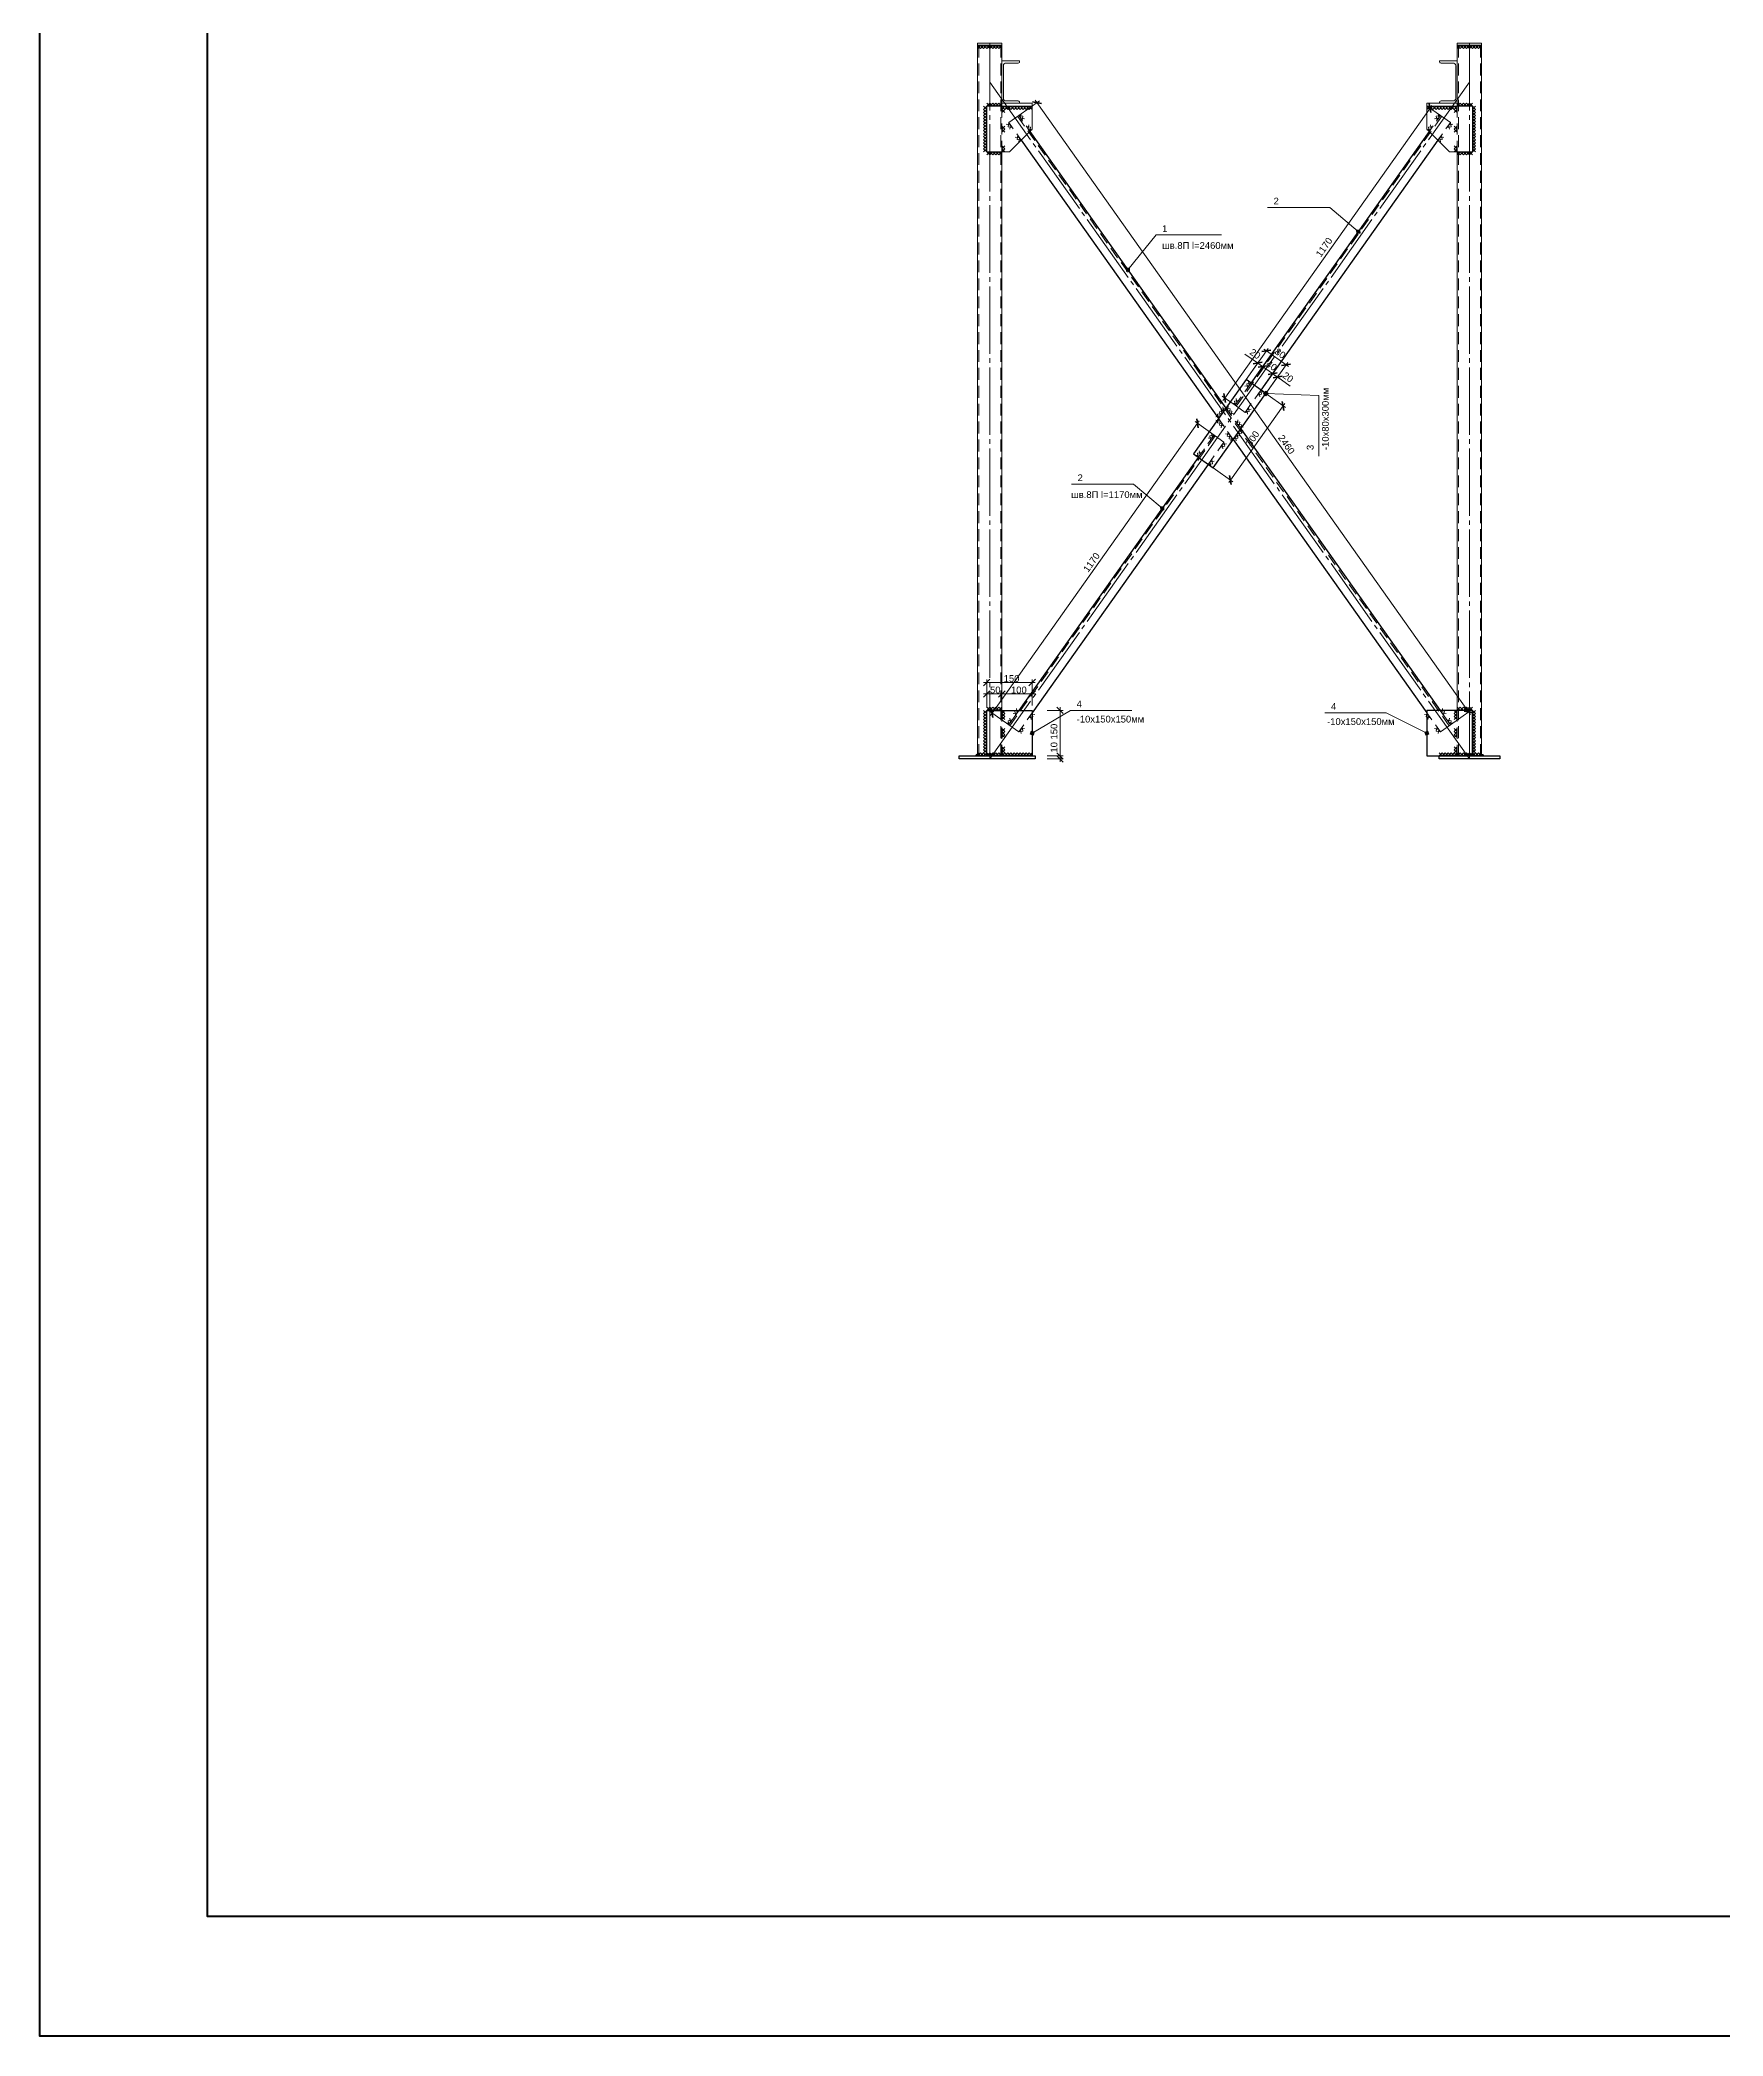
# Model space of a CAD drawing. Header units: millimetres. Extents: x -208979 to 31, y -109229 to 48340.
# Drawn here: x -24180 to -18631, y -18754 to -12172 of the extents above; entities that cross this region are included whole.
import ezdxf

# ---------------------------------------------------------------- set-up
doc = ezdxf.new("R2010")
doc.units = ezdxf.units.MM
doc.layers.add('PDF _Геометрия', color=7, linetype='Continuous')
doc.layers.add('PDF _Текст', color=7, linetype='Continuous')
doc.layers.add('PDF _Сплошная заливка', color=7, linetype='Continuous', true_color=0xffffff)
doc.styles.add('PDF Arial', font='arial.ttf')

msp = doc.modelspace()

# ---------------------------------------------------------------- hatches: boundary and pattern name
at = {"layer": 'PDF _Сплошная заливка', "lineweight": 100, "transparency": 33554559}
for points in [[(-21094.604, -14530.597), (-21095.028, -14531.445), (-21095.028, -14532.716), (-21089.095, -14532.716), (-21089.095, -14526.784), (-21090.367, -14526.784), (-21091.638, -14527.208), (-21092.485, -14528.055), (-21093.333, -14528.479), (-21094.18, -14529.326)], [(-21003.078, -14530.597), (-21003.502, -14530.174), (-21003.926, -14530.174), (-21003.926, -14529.326), (-21005.621, -14527.631), (-21006.892, -14527.208), (-21007.316, -14526.784), (-21009.011, -14526.784), (-21009.011, -14532.716), (-21003.078, -14532.716)], [(-19513.248, -14530.597), (-19513.672, -14531.869), (-19513.672, -14532.716), (-19507.74, -14532.716), (-19507.74, -14526.784), (-19509.011, -14526.784), (-19510.282, -14527.208), (-19512.401, -14529.326), (-19512.824, -14530.174)], [(-19421.299, -14531.869), (-19421.723, -14531.869), (-19421.723, -14530.597), (-19422.146, -14530.597), (-19422.146, -14529.326), (-19423.418, -14528.055), (-19425.96, -14526.784), (-19427.655, -14526.784), (-19427.655, -14532.716), (-19421.299, -14532.716)]]:
    msp.add_hatch(color=1, dxfattribs=at).paths.add_polyline_path(points)

# ---------------------------------------------------------------- linework, layer by layer
at = {"color": 1, "lineweight": 100}
for points in [[(-24180.412, 3111.595), (-13082.097, 3111.595), (-13082.097, -18754.015), (-24180.412, -18754.015)], [(-23627.471, 2795.846), (-13635.038, 2795.846), (-13635.038, -18359.329), (-23627.471, -18359.329)]]:
    msp.add_lwpolyline(points, close=True, dxfattribs=at)
at = {"layer": 'PDF _Геометрия', "lineweight": 13}
for points in [[(-21009.011, -12390.767), (-21009.011, -12190.767), (-21089.095, -12190.767), (-21078.926, -12200.513), (-21069.18, -12190.767), (-21059.011, -12200.513), (-21048.841, -12190.767), (-21039.095, -12200.513), (-21028.926, -12190.767), (-21018.756, -12200.513), (-21009.011, -12190.767), (-21009.011, -12182.716), (-21089.095, -12182.716), (-21089.095, -12190.767), (-21089.095, -14532.716), (-21078.926, -14522.97), (-21069.18, -14532.716), (-21059.011, -14522.97), (-21069.18, -14532.716)], [(-21009.011, -12200.513), (-21018.756, -12190.767), (-21028.926, -12200.513), (-21039.095, -12190.767), (-21048.841, -12200.513), (-21059.011, -12190.767), (-21069.18, -12200.513), (-21078.926, -12190.767), (-21089.095, -12200.513)], [(-21084.858, -12229.75), (-21084.858, -12190.767)], [(-21009.011, -12380.598), (-21009.011, -12240.767), (-20950.96, -12240.767), (-20950.96, -12244.157), (-20950.96, -12245.852), (-20952.655, -12247.97), (-20955.197, -12248.818), (-20995.875, -12248.818), (-20997.57, -12248.818), (-21000.96, -12250.513), (-21003.078, -12253.055), (-21003.926, -12256.869), (-21003.926, -12364.496), (-21003.078, -12368.309), (-21000.96, -12370.852), (-20997.57, -12372.547), (-20995.875, -12372.547), (-20955.197, -12372.547), (-20952.655, -12373.394), (-20950.96, -12375.513), (-20950.96, -12377.208), (-20950.96, -12380.598), (-21009.011, -12380.598), (-21018.756, -12390.767), (-21028.926, -12380.598), (-21039.095, -12390.767), (-21048.841, -12380.598), (-21059.011, -12390.767), (-21069.18, -12400.937), (-21059.011, -12410.682), (-21069.18, -12420.852), (-21059.011, -12431.021), (-21069.18, -12440.767), (-21059.011, -12450.936), (-21069.18, -12460.682), (-21059.011, -12470.852), (-21069.18, -12481.021), (-21059.011, -12490.767), (-21069.18, -12500.936), (-21059.011, -12510.682), (-21069.18, -12520.852), (-21059.011, -12531.021), (-21069.18, -12540.767)], [(-21012.824, -12229.75), (-21012.824, -12190.767)], [(-19567.485, -14532.716), (-19557.74, -14522.97), (-19547.57, -14532.716), (-19537.401, -14522.97), (-19527.655, -14532.716), (-19517.485, -14522.97), (-19507.74, -14532.716), (-19497.57, -14522.97), (-19487.401, -14532.716), (-19477.655, -14522.97), (-19467.485, -14532.716), (-19457.316, -14522.97), (-19447.57, -14532.716), (-19437.401, -14522.97), (-19427.655, -14532.716), (-19427.655, -12190.767), (-19437.401, -12200.513), (-19447.57, -12190.767), (-19457.316, -12200.513), (-19467.485, -12190.767), (-19477.655, -12200.513), (-19487.401, -12190.767), (-19497.57, -12200.513), (-19507.74, -12190.767), (-19507.74, -12390.767)], [(-19447.57, -12540.767), (-19457.316, -12531.021), (-19447.57, -12520.852), (-19457.316, -12510.682), (-19447.57, -12500.936), (-19457.316, -12490.767), (-19447.57, -12481.021), (-19457.316, -12470.852), (-19447.57, -12460.682), (-19457.316, -12450.936), (-19447.57, -12440.767), (-19457.316, -12431.021), (-19447.57, -12420.852), (-19457.316, -12410.682), (-19447.57, -12400.937), (-19457.316, -12390.767), (-19467.485, -12380.598), (-19477.655, -12390.767), (-19487.401, -12380.598), (-19497.57, -12390.767), (-19507.74, -12380.598), (-19565.79, -12380.598), (-19565.79, -12377.208), (-19565.367, -12375.513), (-19563.672, -12373.394), (-19561.129, -12372.547), (-19520.451, -12372.547), (-19519.18, -12372.547), (-19515.79, -12370.852), (-19513.248, -12368.309), (-19512.401, -12364.496), (-19512.401, -12256.869), (-19513.248, -12253.055), (-19515.79, -12250.513), (-19519.18, -12248.818), (-19520.451, -12248.818), (-19561.129, -12248.818), (-19563.672, -12247.97), (-19565.367, -12245.852), (-19565.79, -12244.157), (-19565.79, -12240.767), (-19507.74, -12240.767), (-19507.74, -12380.598)], [(-19427.655, -12200.513), (-19437.401, -12190.767), (-19447.57, -12200.513), (-19457.316, -12190.767), (-19467.485, -12200.513), (-19477.655, -12190.767), (-19487.401, -12200.513), (-19497.57, -12190.767), (-19507.74, -12200.513)], [(-19503.502, -12229.75), (-19503.502, -12190.767)], [(-19431.468, -12229.75), (-19431.468, -12190.767)], [(-21084.858, -12288.648), (-21084.858, -12249.665)], [(-21084.858, -12347.547), (-21084.858, -12308.564)], [(-21012.824, -12288.648), (-21012.824, -12249.665)], [(-21012.824, -12347.547), (-21012.824, -12308.564)], [(-19503.502, -12288.648), (-19503.502, -12249.665)], [(-19503.502, -12347.547), (-19503.502, -12308.564)], [(-19431.468, -12288.648), (-19431.468, -12249.665)], [(-19431.468, -12347.547), (-19431.468, -12308.564)], [(-21084.858, -12406.869), (-21084.858, -12367.886)], [(-21012.824, -12406.869), (-21012.824, -12367.886)], [(-20885.282, -12372.97), (-20953.502, -12421.275), (-20939.519, -12423.818), (-20942.061, -12437.801)], [(-19503.502, -12406.869), (-19503.502, -12367.886)], [(-19431.468, -12406.869), (-19431.468, -12367.886)], [(-21084.858, -12465.767), (-21084.858, -12426.784)], [(-21009.011, -12550.936), (-21018.756, -12540.767), (-21028.926, -12550.936), (-21039.095, -12540.767), (-21048.841, -12550.936), (-21059.011, -12540.767), (-21069.18, -12531.021), (-21059.011, -12520.852), (-21069.18, -12510.682), (-21059.011, -12500.936), (-21069.18, -12490.767), (-21059.011, -12481.021), (-21069.18, -12470.852), (-21059.011, -12460.682), (-21069.18, -12450.936), (-21059.011, -12440.767), (-21069.18, -12431.021), (-21059.011, -12420.852), (-21069.18, -12410.682), (-21059.011, -12400.937), (-21069.18, -12390.767)], [(-21059.011, -12380.598), (-21048.841, -12390.767), (-21039.095, -12380.598), (-21028.926, -12390.767), (-21018.756, -12380.598), (-21009.011, -12390.767), (-21009.011, -12427.631)], [(-21012.824, -12465.767), (-21012.824, -12426.784)], [(-20909.011, -12400.937), (-20918.756, -12390.767), (-20928.926, -12400.937), (-20939.095, -12390.767), (-20948.841, -12400.937), (-20959.011, -12390.767), (-20968.756, -12400.937), (-20978.926, -12390.767), (-20989.095, -12400.937), (-20998.841, -12390.767), (-21009.011, -12400.937), (-20998.841, -12410.682)], [(-20909.011, -12390.767), (-20918.756, -12400.937), (-20928.926, -12390.767), (-20939.095, -12400.937), (-20948.841, -12390.767), (-20959.011, -12400.937), (-20968.756, -12390.767), (-20978.926, -12400.937), (-20989.095, -12390.767), (-20998.841, -12400.937), (-21009.011, -12390.767), (-20998.841, -12400.937), (-21009.011, -12410.682)], [(-20998.841, -12390.767), (-21009.011, -12400.937)], [(-20940.79, -12439.496), (-20953.502, -12421.275), (-20986.129, -12444.581), (-20971.722, -12465.343)], [(-20957.316, -12423.818), (-20934.858, -12456.021)], [(-20945.451, -12415.767), (-20947.994, -12429.326), (-20934.011, -12431.869)], [(-19607.74, -12390.767), (-19597.57, -12400.937), (-19587.824, -12390.767), (-19577.655, -12400.937), (-19567.485, -12390.767), (-19557.74, -12400.937), (-19547.57, -12390.767), (-19537.401, -12400.937), (-19527.655, -12390.767), (-19517.485, -12400.937), (-19507.74, -12390.767), (-19497.57, -12380.598), (-19487.401, -12390.767), (-19477.655, -12380.598), (-19467.485, -12390.767), (-19457.316, -12380.598)], [(-19517.485, -12390.767), (-19527.655, -12400.937), (-19537.401, -12390.767), (-19547.57, -12400.937), (-19557.74, -12390.767), (-19567.485, -12400.937), (-19577.655, -12390.767), (-19587.824, -12400.937), (-19597.57, -12390.767), (-19607.74, -12400.937)], [(-19574.265, -12437.801), (-19576.807, -12423.818), (-19562.824, -12421.275), (-19605.621, -12391.191)], [(-19582.74, -12431.869), (-19568.757, -12429.326), (-19570.875, -12415.767)], [(-19559.011, -12423.818), (-19581.892, -12456.021)], [(-19575.536, -12439.496), (-19562.824, -12421.275), (-19530.197, -12444.581), (-19545.028, -12465.343)], [(-19507.74, -12410.682), (-19517.485, -12400.937), (-19507.74, -12390.767), (-19507.74, -12427.631)], [(-19517.485, -12410.682), (-19507.74, -12400.937), (-19517.485, -12390.767), (-19507.74, -12400.937)], [(-19447.57, -12390.767), (-19457.316, -12400.937), (-19447.57, -12410.682), (-19457.316, -12420.852), (-19447.57, -12431.021), (-19457.316, -12440.767), (-19447.57, -12450.936), (-19457.316, -12460.682), (-19447.57, -12470.852), (-19457.316, -12481.021), (-19447.57, -12490.767), (-19457.316, -12500.936), (-19447.57, -12510.682), (-19457.316, -12520.852), (-19447.57, -12531.021), (-19457.316, -12540.767), (-19467.485, -12550.936), (-19477.655, -12540.767), (-19487.401, -12550.936), (-19497.57, -12540.767), (-19507.74, -12550.936)], [(-19503.502, -12465.767), (-19503.502, -12426.784)], [(-19431.468, -12465.767), (-19431.468, -12426.784)], [(-21084.858, -12525.089), (-21084.858, -12485.682)], [(-21012.824, -12525.089), (-21012.824, -12485.682)], [(-21009.011, -12447.547), (-21009.011, -12483.987)], [(-20998.841, -12456.021), (-21009.011, -12465.767), (-20998.841, -12475.936)], [(-21009.011, -12456.021), (-20998.841, -12465.767), (-21009.011, -12475.936)], [(-21009.011, -12504.326), (-21009.011, -12540.767), (-20998.841, -12531.021), (-21009.011, -12520.852)], [(-20982.739, -12466.614), (-20980.621, -12452.631), (-20994.604, -12450.089)], [(-20974.689, -12460.682), (-20988.672, -12458.564), (-20986.129, -12444.581)], [(-20953.502, -12508.14), (-20950.96, -12494.581), (-20964.943, -12492.038)], [(-20959.858, -12481.869), (-20945.028, -12502.631), (-20959.011, -12500.089), (-20956.892, -12486.106)], [(-20929.35, -12455.598), (-20916.638, -12473.818), (-20914.095, -12459.835), (-20928.078, -12457.292)], [(-20922.994, -12472.123), (-20900.536, -12503.903)], [(-20920.028, -12451.36), (-20922.57, -12465.343), (-20908.587, -12467.886)], [(-19593.757, -12472.547), (-19616.638, -12504.75)], [(-19608.163, -12467.886), (-19594.18, -12465.343), (-19596.299, -12451.36)], [(-19586.977, -12455.598), (-19599.689, -12473.818), (-19602.231, -12459.835), (-19588.248, -12457.292)], [(-19556.468, -12481.869), (-19571.299, -12502.631), (-19557.316, -12500.089), (-19559.858, -12486.106)], [(-19551.384, -12492.038), (-19565.367, -12494.581), (-19563.248, -12508.14)], [(-19530.197, -12444.581), (-19527.655, -12458.564), (-19541.638, -12460.682)], [(-19522.146, -12450.089), (-19536.129, -12452.631), (-19533.587, -12466.614)], [(-19517.485, -12475.936), (-19507.74, -12465.767), (-19517.485, -12456.021)], [(-19507.74, -12475.936), (-19517.485, -12465.767), (-19507.74, -12456.021)], [(-19507.74, -12504.326), (-19507.74, -12540.767), (-19517.485, -12531.021), (-19507.74, -12520.852)], [(-19507.74, -12447.547), (-19507.74, -12483.987)], [(-19503.502, -12525.089), (-19503.502, -12485.682)], [(-19431.468, -12525.089), (-19431.468, -12485.682)], [(-21084.858, -12583.987), (-21084.858, -12545.004)], [(-21059.011, -14372.547), (-21048.841, -14382.716), (-21039.095, -14372.547), (-21028.926, -14382.716), (-21018.756, -14372.547), (-21009.011, -14382.716), (-21009.011, -12540.767), (-21018.756, -12550.936), (-21028.926, -12540.767), (-21039.095, -12550.936), (-21048.841, -12540.767), (-21059.011, -12550.936)], [(-21012.824, -12583.987), (-21012.824, -12545.004)], [(-20998.841, -12520.852), (-21009.011, -12531.021), (-20998.841, -12540.767)], [(-20889.095, -12520.428), (-20866.214, -12552.208)], [(-20854.773, -12568.733), (-20832.316, -12600.513)], [(-19662.401, -12569.581), (-19685.282, -12601.784)], [(-19628.079, -12521.275), (-19650.96, -12553.479)], [(-19517.485, -12540.767), (-19507.74, -12531.021), (-19517.485, -12520.852)], [(-19457.316, -12550.936), (-19467.485, -12540.767), (-19477.655, -12550.936), (-19487.401, -12540.767), (-19497.57, -12550.936), (-19507.74, -12540.767), (-19507.74, -14382.716), (-19507.74, -14419.157)], [(-19503.502, -12583.987), (-19503.502, -12545.004)], [(-19431.468, -12583.987), (-19431.468, -12545.004)], [(-21084.858, -12642.886), (-21084.858, -12603.903)], [(-21012.824, -12642.886), (-21012.824, -12603.903)], [(-20820.875, -12617.038), (-20797.994, -12648.818)], [(-19696.723, -12618.309), (-19719.604, -12650.513)], [(-19503.502, -12642.886), (-19503.502, -12603.903)], [(-19431.468, -12642.886), (-19431.468, -12603.903)], [(-21084.858, -12702.208), (-21084.858, -12663.225)], [(-21012.824, -12702.208), (-21012.824, -12663.225)], [(-20786.553, -12664.92), (-20764.095, -12697.123)], [(-19731.468, -12667.038), (-19754.35, -12699.242)], [(-19503.502, -12702.208), (-19503.502, -12663.225)], [(-19431.468, -12702.208), (-19431.468, -12663.225)], [(-21084.858, -12761.106), (-21084.858, -12722.123)], [(-21012.824, -12761.106), (-21012.824, -12722.123)], [(-20752.231, -12713.225), (-20729.773, -12745.004)], [(-20718.333, -12761.53), (-20695.451, -12793.309)], [(-19800.112, -12764.072), (-19822.994, -12796.275)], [(-19765.79, -12715.343), (-19788.672, -12747.97)], [(-19503.502, -12761.106), (-19503.502, -12722.123)], [(-19431.468, -12761.106), (-19431.468, -12722.123)], [(-21084.858, -12820.004), (-21084.858, -12781.021)], [(-21012.824, -12820.004), (-21012.824, -12781.021)], [(-20684.011, -12809.835), (-20661.553, -12841.614)], [(-19834.434, -12812.801), (-19857.316, -12845.004)], [(-19828.926, -12798.394), (-19839.519, -12799.242)], [(-19839.519, -12799.242), (-19838.672, -12809.835)], [(-19838.672, -12809.835), (-19828.079, -12808.987)], [(-19828.079, -12808.987), (-19828.926, -12798.394)], [(-19503.502, -12820.004), (-19503.502, -12781.021)], [(-19431.468, -12820.004), (-19431.468, -12781.021)], [(-21084.858, -12879.326), (-21084.858, -12840.343)], [(-21084.858, -12938.225), (-21084.858, -12899.242)], [(-21012.824, -12879.326), (-21012.824, -12840.343)], [(-21012.824, -12938.225), (-21012.824, -12899.242)], [(-20649.689, -12858.14), (-20627.231, -12889.92)], [(-19869.18, -12861.106), (-19892.062, -12893.733)], [(-19503.502, -12879.326), (-19503.502, -12840.343)], [(-19503.502, -12938.225), (-19503.502, -12899.242)], [(-19431.468, -12879.326), (-19431.468, -12840.343)], [(-19431.468, -12938.225), (-19431.468, -12899.242)], [(-21084.858, -12997.547), (-21084.858, -12958.14)], [(-21012.824, -12997.547), (-21012.824, -12958.14)], [(-20615.79, -12906.021), (-20592.909, -12938.225)], [(-20588.672, -12923.818), (-20599.265, -12924.665)], [(-20599.265, -12924.665), (-20598.417, -12935.258)], [(-20598.417, -12935.258), (-20587.824, -12934.411)], [(-20587.824, -12934.411), (-20588.672, -12923.818)], [(-20581.468, -12954.326), (-20559.011, -12986.106)], [(-19937.824, -12958.564), (-19960.706, -12990.767)], [(-19903.502, -12909.835), (-19926.384, -12942.038)], [(-19503.502, -12997.547), (-19503.502, -12958.14)], [(-19431.468, -12997.547), (-19431.468, -12958.14)], [(-21084.858, -13056.445), (-21084.858, -13017.462)], [(-21012.824, -13056.445), (-21012.824, -13017.462)], [(-20547.146, -13002.631), (-20524.689, -13034.411)], [(-19972.146, -13007.292), (-19995.028, -13039.496)], [(-19503.502, -13056.445), (-19503.502, -13017.462)], [(-19431.468, -13056.445), (-19431.468, -13017.462)], [(-21084.858, -13115.343), (-21084.858, -13076.36)], [(-21012.824, -13115.343), (-21012.824, -13076.36)], [(-20513.248, -13050.936), (-20490.367, -13082.716)], [(-20006.892, -13055.597), (-20029.773, -13087.801)], [(-19503.502, -13115.343), (-19503.502, -13076.36)], [(-19431.468, -13115.343), (-19431.468, -13076.36)], [(-21084.858, -13174.665), (-21084.858, -13135.682)], [(-21012.824, -13174.665), (-21012.824, -13135.682)], [(-20478.926, -13099.242), (-20456.468, -13131.021)], [(-20445.028, -13147.123), (-20422.146, -13179.326)], [(-20075.536, -13153.055), (-20098.417, -13185.258)], [(-20041.214, -13104.326), (-20064.095, -13136.53)], [(-19503.502, -13174.665), (-19503.502, -13135.682)], [(-19431.468, -13174.665), (-19431.468, -13135.682)], [(-21084.858, -13233.564), (-21084.858, -13194.581)], [(-21012.824, -13233.564), (-21012.824, -13194.581)], [(-20410.706, -13195.428), (-20388.248, -13227.631)], [(-20165.367, -13237.377), (-20166.214, -13236.953), (-20207.74, -13207.716)], [(-20159.858, -13229.326), (-20203.926, -13291.614), (-20131.468, -13189.072)], [(-20109.858, -13201.36), (-20132.74, -13233.564)], [(-19503.502, -13233.564), (-19503.502, -13194.581)], [(-19431.468, -13233.564), (-19431.468, -13194.581)], [(-21084.858, -13292.462), (-21084.858, -13253.479)], [(-21012.824, -13292.462), (-21012.824, -13253.479)], [(-20376.384, -13243.733), (-20353.926, -13275.513)], [(-20342.485, -13292.038), (-20319.604, -13323.818)], [(-20144.604, -13250.089), (-20167.485, -13282.292)], [(-20094.604, -13275.513), (-20138.672, -13338.225), (-20065.79, -13235.258)], [(-20100.112, -13283.564), (-20099.265, -13284.411), (-20058.163, -13313.648)], [(-19503.502, -13292.462), (-19503.502, -13253.479)], [(-19431.468, -13292.462), (-19431.468, -13253.479)], [(-21084.858, -13351.784), (-21084.858, -13312.801)], [(-21012.824, -13351.784), (-21012.824, -13312.801)], [(-20308.163, -13340.343), (-20285.706, -13372.123)], [(-20282.316, -13346.699), (-20239.943, -13376.784), (-20242.062, -13362.801), (-20228.502, -13360.682)], [(-20247.994, -13371.275), (-20234.011, -13368.733), (-20236.553, -13354.75)], [(-20219.604, -13348.394), (-20239.943, -13376.784), (-20207.316, -13400.089), (-20186.977, -13371.275)], [(-20213.248, -13347.123), (-20236.129, -13379.326)], [(-20199.265, -13319.58), (-20201.807, -13305.597), (-20187.824, -13303.479), (-20208.163, -13331.869)], [(-20207.74, -13314.072), (-20193.756, -13311.53), (-20195.875, -13297.547)], [(-20178.926, -13298.818), (-20201.807, -13331.021)], [(-20166.638, -13342.886), (-20152.655, -13340.343), (-20155.197, -13326.36), (-20175.536, -13355.174)], [(-20147.146, -13332.292), (-20160.706, -13334.835), (-20158.587, -13348.818)], [(-20138.672, -13330.597), (-20146.299, -13337.801)], [(-20146.299, -13337.801), (-20139.095, -13345.428)], [(-20139.095, -13345.428), (-20131.468, -13338.225)], [(-20131.468, -13338.225), (-20138.672, -13330.597)], [(-20138.672, -13338.225), (-19964.519, -13344.58), (-19964.519, -13544.157), (-19964.519, -13344.58), (-20138.672, -13338.225), (-20073.841, -13383.987)], [(-19503.502, -13351.784), (-19503.502, -13312.801)], [(-19431.468, -13351.784), (-19431.468, -13312.801)], [(-21084.858, -13410.682), (-21084.858, -13371.699)], [(-21012.824, -13410.682), (-21012.824, -13371.699)], [(-20303.078, -13414.496), (-20289.095, -13411.953), (-20291.638, -13397.97), (-20277.655, -13395.852), (-20280.197, -13381.869)], [(-20277.655, -13444.58), (-20291.638, -13442.462), (-20289.095, -13428.479), (-20303.078, -13425.936)], [(-20271.723, -13387.377), (-20285.706, -13389.919), (-20283.587, -13403.903), (-20297.57, -13406.021), (-20295.028, -13420.004), (-20276.384, -13446.699)], [(-20285.706, -13450.513), (-20283.587, -13436.53), (-20297.57, -13433.987), (-20295.028, -13420.004)], [(-20273.841, -13388.648), (-20251.384, -13420.428)], [(-20245.028, -13404.326), (-20259.011, -13401.784), (-20256.468, -13387.801), (-20270.451, -13385.682), (-20251.807, -13411.953)], [(-20262.401, -13379.75), (-20264.943, -13393.733), (-20250.96, -13396.275), (-20253.078, -13409.835)], [(-20230.621, -13424.665), (-20233.163, -13438.648), (-20219.18, -13440.767), (-20221.299, -13454.75)], [(-20195.451, -13383.564), (-20193.333, -13397.547), (-20207.316, -13400.089)], [(-20187.401, -13389.496), (-20201.384, -13392.038), (-20198.841, -13406.021)], [(-19503.502, -13410.682), (-19503.502, -13371.699)], [(-19431.468, -13410.682), (-19431.468, -13371.699)], [(-21084.858, -13469.58), (-21084.858, -13430.597)], [(-21084.858, -13528.903), (-21084.858, -13489.919)], [(-21012.824, -13469.58), (-21012.824, -13430.597)], [(-21012.824, -13528.903), (-21012.824, -13489.919)], [(-20320.875, -13491.191), (-20323.417, -13477.208), (-20309.434, -13475.089), (-20372.146, -13430.174)], [(-20296.723, -13526.784), (-20276.807, -13497.97), (-20309.434, -13475.089), (-20329.773, -13503.479)], [(-20328.926, -13485.258), (-20314.943, -13483.14), (-20317.485, -13469.157)], [(-20305.621, -13477.631), (-20328.502, -13509.835)], [(-20264.943, -13462.801), (-20245.875, -13489.496), (-20259.858, -13486.953), (-20257.739, -13472.97), (-20271.723, -13470.852)], [(-20254.35, -13495.004), (-20251.807, -13481.445), (-20265.79, -13478.903), (-20263.248, -13464.919)], [(-20240.367, -13428.479), (-20221.299, -13454.75), (-20219.18, -13468.733), (-20233.163, -13471.275), (-20230.621, -13485.258), (-20244.604, -13487.377)], [(-20239.943, -13436.53), (-20217.062, -13468.733)], [(-20238.672, -13430.174), (-20224.689, -13432.716), (-20227.231, -13446.699), (-20213.248, -13448.818)], [(-20213.248, -13460.682), (-20227.231, -13462.801), (-20224.689, -13476.784), (-20238.672, -13479.326), (-20236.553, -13493.309)], [(-20205.621, -13484.835), (-20183.163, -13516.614)], [(-19503.502, -13469.58), (-19503.502, -13430.597)], [(-19503.502, -13528.903), (-19503.502, -13489.919)], [(-19431.468, -13469.58), (-19431.468, -13430.597)], [(-19431.468, -13528.903), (-19431.468, -13489.919)], [(-21084.858, -13587.801), (-21084.858, -13548.818)], [(-21012.824, -13587.801), (-21012.824, -13548.818)], [(-20369.604, -13542.462), (-20355.621, -13540.343), (-20358.163, -13526.36)], [(-20341.214, -13520.004), (-20361.553, -13548.394), (-20363.672, -13534.411), (-20349.689, -13531.869)], [(-20339.943, -13525.936), (-20362.824, -13558.564)], [(-20308.587, -13542.886), (-20328.926, -13571.699), (-20314.943, -13569.157), (-20317.062, -13555.174)], [(-20276.807, -13497.97), (-20274.265, -13511.953), (-20288.248, -13514.496)], [(-20268.333, -13503.903), (-20282.316, -13506.021), (-20280.197, -13520.004)], [(-20171.299, -13533.14), (-20148.841, -13564.919)], [(-19503.502, -13587.801), (-19503.502, -13548.818)], [(-19431.468, -13587.801), (-19431.468, -13548.818)], [(-21084.858, -13647.123), (-21084.858, -13607.716)], [(-21012.824, -13647.123), (-21012.824, -13607.716)], [(-20409.011, -13623.394), (-20431.892, -13655.597)], [(-20374.689, -13574.665), (-20397.146, -13606.869)], [(-20309.011, -13561.106), (-20322.994, -13563.225), (-20320.451, -13577.208)], [(-20312.401, -13583.14), (-20247.146, -13629.326)], [(-20137.401, -13581.445), (-20114.519, -13613.225)], [(-19503.502, -13647.123), (-19503.502, -13607.716)], [(-19431.468, -13647.123), (-19431.468, -13607.716)], [(-21084.858, -13706.021), (-21084.858, -13667.038)], [(-21012.824, -13706.021), (-21012.824, -13667.038)], [(-20443.333, -13671.699), (-20466.214, -13704.326)], [(-20103.078, -13629.75), (-20080.621, -13661.53)], [(-20068.756, -13677.631), (-20046.299, -13709.835)], [(-19503.502, -13706.021), (-19503.502, -13667.038)], [(-19431.468, -13706.021), (-19431.468, -13667.038)], [(-21084.858, -13764.919), (-21084.858, -13725.936)], [(-21012.824, -13764.919), (-21012.824, -13725.936)], [(-20477.655, -13720.428), (-20500.536, -13752.631)], [(-20475.536, -13710.682), (-20486.129, -13711.53)], [(-20486.129, -13711.53), (-20485.282, -13722.123)], [(-20485.282, -13722.123), (-20474.689, -13721.275)], [(-20474.689, -13721.275), (-20475.536, -13710.682)], [(-20034.858, -13725.936), (-20012.401, -13757.716)], [(-19503.502, -13764.919), (-19503.502, -13725.936)], [(-19431.468, -13764.919), (-19431.468, -13725.936)], [(-21084.858, -13824.241), (-21084.858, -13785.258)], [(-21012.824, -13824.241), (-21012.824, -13785.258)], [(-20546.723, -13817.462), (-20569.604, -13850.089)], [(-20512.4, -13769.157), (-20535.282, -13801.36)], [(-20000.536, -13774.241), (-19978.079, -13806.021)], [(-19503.502, -13824.241), (-19503.502, -13785.258)], [(-19431.468, -13824.241), (-19431.468, -13785.258)], [(-21084.858, -13883.14), (-21084.858, -13844.157)], [(-21012.824, -13883.14), (-21012.824, -13844.157)], [(-20581.045, -13866.191), (-20603.926, -13898.394)], [(-19966.638, -13822.547), (-19943.756, -13854.326)], [(-19932.316, -13870.852), (-19909.858, -13902.631)], [(-19503.502, -13883.14), (-19503.502, -13844.157)], [(-19431.468, -13883.14), (-19431.468, -13844.157)], [(-21084.858, -13942.038), (-21084.858, -13903.055)], [(-21012.824, -13942.038), (-21012.824, -13903.055)], [(-20615.367, -13914.919), (-20638.248, -13947.123)], [(-19897.994, -13918.733), (-19875.536, -13950.936)], [(-19503.502, -13942.038), (-19503.502, -13903.055)], [(-19431.468, -13942.038), (-19431.468, -13903.055)], [(-21084.858, -14001.36), (-21084.858, -13962.377)], [(-21012.824, -14001.36), (-21012.824, -13962.377)], [(-20684.434, -14011.953), (-20707.316, -14044.157)], [(-20650.112, -13963.648), (-20672.994, -13995.852)], [(-19864.095, -13967.038), (-19841.214, -13999.241)], [(-19829.773, -14015.343), (-19807.316, -14047.123)], [(-19503.502, -14001.36), (-19503.502, -13962.377)], [(-19431.468, -14001.36), (-19431.468, -13962.377)], [(-21084.858, -14060.258), (-21084.858, -14021.275)], [(-21084.858, -14119.58), (-21084.858, -14080.174)], [(-21012.824, -14060.258), (-21012.824, -14021.275)], [(-21012.824, -14119.58), (-21012.824, -14080.174)], [(-20718.756, -14060.682), (-20741.638, -14092.886)], [(-19795.451, -14063.648), (-19772.994, -14095.428)], [(-19503.502, -14060.258), (-19503.502, -14021.275)], [(-19503.502, -14119.58), (-19503.502, -14080.174)], [(-19431.468, -14060.258), (-19431.468, -14021.275)], [(-19431.468, -14119.58), (-19431.468, -14080.174)], [(-21084.858, -14178.479), (-21084.858, -14139.496)], [(-21012.824, -14178.479), (-21012.824, -14139.496)], [(-20753.078, -14109.411), (-20775.96, -14141.614)], [(-19761.553, -14111.953), (-19738.672, -14143.733)], [(-19503.502, -14178.479), (-19503.502, -14139.496)], [(-19431.468, -14178.479), (-19431.468, -14139.496)], [(-21084.858, -14237.377), (-21084.858, -14198.394)], [(-21012.824, -14237.377), (-21012.824, -14198.394)], [(-20822.146, -14206.445), (-20845.028, -14238.648)], [(-20787.824, -14157.716), (-20810.706, -14189.919)], [(-19727.231, -14160.258), (-19704.773, -14192.038)], [(-19692.909, -14208.14), (-19670.451, -14240.343)], [(-19503.502, -14237.377), (-19503.502, -14198.394)], [(-19431.468, -14237.377), (-19431.468, -14198.394)], [(-21084.858, -14296.699), (-21084.858, -14257.716)], [(-21059.011, -14328.479), (-21069.18, -14328.479), (-21059.011, -14328.479), (-21009.011, -14328.479), (-20998.841, -14328.479), (-21009.011, -14328.479), (-21059.011, -14328.479), (-21059.011, -14280.597)], [(-20909.011, -14280.597), (-20909.011, -14328.479), (-21009.011, -14328.479), (-21018.756, -14328.479), (-21009.011, -14328.479), (-20909.011, -14328.479), (-20898.841, -14328.479), (-20909.011, -14328.479)], [(-21012.824, -14296.699), (-21012.824, -14257.716)], [(-20856.468, -14255.174), (-20879.35, -14287.377)], [(-19659.011, -14256.445), (-19636.553, -14288.224)], [(-19503.502, -14296.699), (-19503.502, -14257.716)], [(-19431.468, -14296.699), (-19431.468, -14257.716)], [(-21084.858, -14355.597), (-21084.858, -14316.614)], [(-21059.011, -14374.241), (-21059.011, -14318.733)], [(-21012.824, -14355.597), (-21012.824, -14316.614)], [(-21009.011, -14374.241), (-21009.011, -14318.733)], [(-20890.79, -14303.479), (-20913.672, -14335.682)], [(-20909.011, -14366.191), (-20909.011, -14318.733)], [(-19624.689, -14304.75), (-19602.231, -14336.53)], [(-19503.502, -14355.597), (-19503.502, -14316.614)], [(-19431.468, -14355.597), (-19431.468, -14316.614)], [(-21089.095, -14522.97), (-21078.926, -14532.716), (-21069.18, -14522.97), (-21059.011, -14532.716), (-21069.18, -14522.97), (-21059.011, -14512.801), (-21069.18, -14502.631), (-21059.011, -14492.885), (-21069.18, -14482.716), (-21059.011, -14472.546), (-21069.18, -14462.801), (-21059.011, -14452.631), (-21069.18, -14442.885), (-21059.011, -14432.716), (-21069.18, -14422.547), (-21059.011, -14412.801), (-21069.18, -14402.631), (-21059.011, -14392.462), (-21069.18, -14382.716)], [(-21084.858, -14414.496), (-21084.858, -14375.513)], [(-20909.011, -14532.716), (-20918.756, -14522.97), (-20928.926, -14532.716), (-20939.095, -14522.97), (-20948.841, -14532.716), (-20959.011, -14522.97), (-20968.756, -14532.716), (-20978.926, -14522.97), (-20989.095, -14532.716), (-20998.841, -14522.97), (-21009.011, -14532.716), (-21018.756, -14522.97), (-21028.926, -14532.716), (-21039.095, -14522.97), (-21048.841, -14532.716), (-21059.011, -14522.97), (-21069.18, -14512.801), (-21059.011, -14502.631), (-21069.18, -14492.885), (-21059.011, -14482.716), (-21069.18, -14472.546), (-21059.011, -14462.801), (-21069.18, -14452.631), (-21059.011, -14442.885), (-21069.18, -14432.716), (-21059.011, -14422.547), (-21069.18, -14412.801), (-21059.011, -14402.631), (-21069.18, -14392.462), (-21059.011, -14382.716), (-21048.841, -14372.547), (-21039.095, -14382.716), (-21028.926, -14372.547), (-21018.756, -14382.716), (-21009.011, -14372.547)], [(-21049.265, -14385.682), (-20986.129, -14430.597), (-20988.672, -14416.614), (-20974.689, -14414.072)], [(-21012.824, -14414.496), (-21012.824, -14375.513)], [(-20998.841, -14412.801), (-21009.011, -14402.631), (-20998.841, -14392.462), (-21009.011, -14382.716), (-21009.011, -14419.157)], [(-20998.841, -14382.716), (-21009.011, -14392.462), (-20998.841, -14402.631), (-21009.011, -14412.801)], [(-20994.604, -14424.665), (-20980.621, -14422.123), (-20982.739, -14408.14)], [(-20936.977, -14430.174), (-20953.502, -14453.479), (-20986.129, -14430.597), (-20952.655, -14382.716), (-20966.214, -14384.835), (-20964.095, -14398.818)], [(-20959.858, -14400.936), (-20982.739, -14433.14)], [(-20972.146, -14393.309), (-20958.163, -14390.767), (-20960.706, -14376.784)], [(-20925.536, -14352.208), (-20948.417, -14384.411)], [(-20920.451, -14406.869), (-20906.468, -14404.326), (-20909.011, -14390.343), (-20925.536, -14413.648)], [(-20900.536, -14396.275), (-20914.519, -14398.394), (-20912.4, -14412.377)], [(-20859.434, -14382.716), (-20806.892, -14382.716)], [(-20817.061, -14532.716), (-20817.061, -14542.885), (-20817.061, -14552.631), (-20817.061, -14542.885), (-20817.061, -14532.716), (-20817.061, -14542.885), (-20817.061, -14532.716), (-20817.061, -14522.97), (-20817.061, -14532.716), (-20817.061, -14382.716), (-20817.061, -14372.547), (-20817.061, -14382.716), (-20817.061, -14532.716), (-20817.061, -14531.869), (-20817.061, -14486.53)], [(-19604.35, -14412.377), (-19601.807, -14398.394), (-19615.79, -14396.275)], [(-19595.875, -14406.869), (-19609.858, -14404.326), (-19607.74, -14390.343), (-19591.214, -14413.648)], [(-19590.79, -14353.055), (-19567.909, -14384.835)], [(-19579.35, -14430.174), (-19562.824, -14453.479), (-19530.197, -14430.597), (-19564.095, -14382.716), (-19550.112, -14384.835), (-19552.655, -14398.818)], [(-19556.045, -14376.784), (-19558.163, -14390.767), (-19544.18, -14393.309)], [(-19556.468, -14401.36), (-19534.011, -14433.14)], [(-19541.638, -14414.072), (-19527.655, -14416.614), (-19530.197, -14430.597), (-19461.553, -14381.869)], [(-19533.587, -14408.14), (-19536.129, -14422.123), (-19522.146, -14424.665)], [(-19517.485, -14412.801), (-19507.74, -14402.631), (-19517.485, -14392.462), (-19507.74, -14382.716), (-19497.57, -14372.547), (-19487.401, -14382.716), (-19477.655, -14372.547), (-19467.485, -14382.716), (-19457.316, -14372.547)], [(-19507.74, -14412.801), (-19517.485, -14402.631), (-19507.74, -14392.462), (-19517.485, -14382.716)], [(-19507.74, -14372.547), (-19497.57, -14382.716), (-19487.401, -14372.547), (-19477.655, -14382.716), (-19467.485, -14372.547), (-19457.316, -14382.716), (-19447.57, -14392.462), (-19457.316, -14402.631), (-19447.57, -14412.801), (-19457.316, -14422.547), (-19447.57, -14432.716), (-19457.316, -14442.885), (-19447.57, -14452.631), (-19457.316, -14462.801), (-19447.57, -14472.546), (-19457.316, -14482.716), (-19447.57, -14492.885), (-19457.316, -14502.631), (-19447.57, -14512.801), (-19457.316, -14522.97), (-19447.57, -14532.716)], [(-19503.502, -14414.496), (-19503.502, -14375.513)], [(-19447.57, -14382.716), (-19457.316, -14392.462), (-19447.57, -14402.631), (-19457.316, -14412.801), (-19447.57, -14422.547), (-19457.316, -14432.716), (-19447.57, -14442.885), (-19457.316, -14452.631), (-19447.57, -14462.801), (-19457.316, -14472.546), (-19447.57, -14482.716), (-19457.316, -14492.885), (-19447.57, -14502.631), (-19457.316, -14512.801), (-19447.57, -14522.97), (-19457.316, -14532.716)], [(-19431.468, -14414.496), (-19431.468, -14375.513)], [(-21084.858, -14473.818), (-21084.858, -14434.835)], [(-21012.824, -14473.818), (-21012.824, -14434.835)], [(-21009.011, -14439.496), (-21009.011, -14475.936)], [(-20998.841, -14442.885), (-21009.011, -14452.631), (-20998.841, -14462.801), (-21009.011, -14472.546)], [(-21009.011, -14442.885), (-20998.841, -14452.631), (-21009.011, -14462.801), (-20998.841, -14472.546)], [(-20942.061, -14437.377), (-20939.519, -14451.36), (-20953.502, -14453.479)], [(-20934.011, -14442.885), (-20947.994, -14445.428), (-20945.451, -14459.411)], [(-20912.824, -14451.36), (-20915.367, -14461.53)], [(-20915.367, -14461.53), (-20905.197, -14464.072)], [(-20902.231, -14453.902), (-20912.824, -14451.36)], [(-20905.197, -14464.072), (-20902.231, -14453.902)], [(-19604.35, -14450.936), (-19614.519, -14454.326)], [(-19614.519, -14454.326), (-19611.129, -14464.496)], [(-19611.129, -14464.496), (-19600.96, -14461.106)], [(-19600.96, -14461.106), (-19604.35, -14450.936)], [(-19570.875, -14459.411), (-19568.757, -14445.428), (-19582.74, -14442.885)], [(-19562.824, -14453.479), (-19576.807, -14451.36), (-19574.265, -14437.377)], [(-19517.485, -14472.546), (-19507.74, -14462.801), (-19517.485, -14452.631), (-19507.74, -14442.885)], [(-19507.74, -14472.546), (-19517.485, -14462.801), (-19507.74, -14452.631), (-19517.485, -14442.885)], [(-19507.74, -14475.936), (-19507.74, -14439.496)], [(-19503.502, -14473.818), (-19503.502, -14434.835)], [(-19431.468, -14473.818), (-19431.468, -14434.835)], [(-21084.858, -14532.716), (-21084.858, -14493.733)], [(-21059.011, -14532.716), (-21048.841, -14522.97), (-21039.095, -14532.716), (-21028.926, -14522.97), (-21018.756, -14532.716), (-21009.011, -14522.97), (-20998.841, -14532.716), (-20989.095, -14522.97), (-20978.926, -14532.716), (-20968.756, -14522.97), (-20959.011, -14532.716), (-20948.841, -14522.97), (-20939.095, -14532.716), (-20928.926, -14522.97), (-20918.756, -14532.716), (-20909.011, -14522.97)], [(-21012.824, -14532.716), (-21012.824, -14493.733)], [(-21009.011, -14496.275), (-21009.011, -14532.716), (-20998.841, -14522.97), (-21009.011, -14512.801), (-20998.841, -14502.631)], [(-21009.011, -14502.631), (-20998.841, -14512.801), (-21009.011, -14522.97), (-20998.841, -14532.716)], [(-20859.434, -14532.716), (-20806.892, -14532.716)], [(-20859.434, -14542.885), (-20806.892, -14542.885)], [(-19567.485, -14522.97), (-19557.74, -14532.716), (-19547.57, -14522.97), (-19537.401, -14532.716), (-19527.655, -14522.97), (-19517.485, -14532.716), (-19507.74, -14522.97), (-19497.57, -14532.716), (-19487.401, -14522.97), (-19477.655, -14532.716), (-19467.485, -14522.97), (-19457.316, -14532.716), (-19447.57, -14522.97), (-19437.401, -14532.716), (-19427.655, -14522.97)], [(-19517.485, -14502.631), (-19507.74, -14512.801), (-19517.485, -14522.97), (-19507.74, -14532.716), (-19507.74, -14496.275)], [(-19517.485, -14532.716), (-19507.74, -14522.97), (-19517.485, -14512.801), (-19507.74, -14502.631)], [(-19503.502, -14532.716), (-19503.502, -14493.733)], [(-19431.468, -14532.716), (-19431.468, -14493.733)]]:
    msp.add_lwpolyline(points, dxfattribs=at)
at = {"layer": 'PDF _Геометрия', "color": 5, "lineweight": 30}
for points in [[(-21009.011, -12190.767), (-21089.095, -12190.767)], [(-20945.028, -12502.631), (-20295.028, -13420.004)], [(-20916.638, -12473.818), (-20270.451, -13385.682)], [(-19599.689, -12473.818), (-20187.824, -13303.479)], [(-19571.299, -12502.631), (-20155.197, -13326.36)], [(-20245.875, -13489.496), (-19607.74, -14390.343)], [(-20221.299, -13454.75), (-19564.095, -14382.716)], [(-20361.553, -13548.394), (-20952.655, -14382.716)], [(-20328.926, -13571.699), (-20909.011, -14390.343)], [(-21089.095, -14526.784), (-21092.061, -14527.631), (-21094.18, -14529.75), (-21095.028, -14532.716)], [(-21009.011, -14526.784), (-21006.045, -14527.631), (-21003.502, -14529.75), (-21003.078, -14532.716)], [(-19507.74, -14526.784), (-19510.706, -14527.631), (-19512.824, -14529.75), (-19513.672, -14532.716)], [(-19507.74, -14532.716), (-19427.655, -14532.716)], [(-19427.655, -14526.784), (-19424.265, -14527.631), (-19422.146, -14529.75), (-19421.299, -14532.716)]]:
    msp.add_lwpolyline(points, dxfattribs=at)
at = {"layer": 'PDF _Геометрия', "color": 30, "lineweight": 13, "true_color": 0xff8000}
for points in [[(-21048.841, -12182.716), (-21048.841, -12404.75)], [(-19467.485, -12182.716), (-19467.485, -12404.75)], [(-21048.841, -12310.682), (-20914.095, -12500.936)], [(-19467.485, -12310.682), (-19602.231, -12500.936)], [(-21048.841, -12420.004), (-21048.841, -12434.835)], [(-19467.485, -12420.004), (-19467.485, -12434.835)], [(-21048.841, -12449.665), (-21048.841, -12672.123)], [(-19467.485, -12449.665), (-19467.485, -12672.123)], [(-20905.621, -12513.225), (-20896.722, -12525.513)], [(-20888.248, -12537.377), (-20753.502, -12727.631)], [(-19628.079, -12537.377), (-19762.824, -12727.631)], [(-19610.706, -12513.225), (-19619.604, -12525.513)], [(-21048.841, -12686.953), (-21048.841, -12702.208)], [(-19467.485, -12686.953), (-19467.485, -12702.208)], [(-21048.841, -12717.038), (-21048.841, -12939.496)], [(-20745.028, -12739.92), (-20736.129, -12752.208)], [(-20727.655, -12764.496), (-20592.909, -12954.75)], [(-19789.095, -12764.496), (-19923.841, -12954.75)], [(-19771.723, -12739.92), (-19780.197, -12752.208)], [(-19467.485, -12717.038), (-19467.485, -12939.496)], [(-21048.841, -12954.326), (-21048.841, -12969.157)], [(-19467.485, -12954.326), (-19467.485, -12969.157)], [(-21048.841, -12984.411), (-21048.841, -13206.445)], [(-20584.011, -12967.038), (-20575.536, -12978.903)], [(-20566.638, -12991.191), (-20431.892, -13181.445)], [(-19949.689, -12991.191), (-20084.434, -13181.445)], [(-19932.316, -12967.038), (-19941.214, -12978.903)], [(-19467.485, -12984.411), (-19467.485, -13206.445)], [(-21048.841, -13221.699), (-21048.841, -13236.53)], [(-20423.417, -13193.733), (-20414.519, -13206.021)], [(-20406.045, -13218.309), (-20271.299, -13408.564)], [(-20110.706, -13218.309), (-20245.028, -13408.564)], [(-20093.333, -13193.733), (-20101.807, -13206.021)], [(-19467.485, -13221.699), (-19467.485, -13236.53)], [(-21048.841, -13251.784), (-21048.841, -13473.818)], [(-19467.485, -13251.784), (-19467.485, -13473.818)], [(-20253.926, -13420.428), (-20262.401, -13432.716)], [(-20262.401, -13420.428), (-20253.926, -13432.716)], [(-21048.841, -13488.648), (-21048.841, -13503.903)], [(-20271.299, -13445.004), (-20406.045, -13635.258)], [(-20245.028, -13445.004), (-20110.706, -13635.258)], [(-19467.485, -13488.648), (-19467.485, -13503.903)], [(-21048.841, -13518.733), (-21048.841, -13741.191)], [(-19467.485, -13518.733), (-19467.485, -13741.191)], [(-20431.892, -13672.123), (-20566.638, -13861.953)], [(-20414.519, -13647.547), (-20423.417, -13659.835)], [(-20101.807, -13647.547), (-20093.333, -13659.835)], [(-20084.434, -13672.123), (-19949.689, -13861.953)], [(-21048.841, -13756.021), (-21048.841, -13771.275)], [(-19467.485, -13756.021), (-19467.485, -13771.275)], [(-21048.841, -13786.106), (-21048.841, -14008.14)], [(-19467.485, -13786.106), (-19467.485, -14008.14)], [(-20575.536, -13874.241), (-20584.011, -13886.53)], [(-19941.214, -13874.241), (-19932.316, -13886.53)], [(-20592.909, -13898.818), (-20727.655, -14089.072)], [(-19923.841, -13898.818), (-19789.095, -14089.072)], [(-21048.841, -14023.394), (-21048.841, -14038.225)], [(-21048.841, -14053.479), (-21048.841, -14275.513)], [(-19467.485, -14023.394), (-19467.485, -14038.225)], [(-19467.485, -14053.479), (-19467.485, -14275.513)], [(-20753.502, -14125.936), (-20888.248, -14315.767)], [(-20736.129, -14101.36), (-20745.028, -14113.648)], [(-19780.197, -14101.36), (-19771.723, -14113.648)], [(-19762.824, -14125.936), (-19628.079, -14315.767)], [(-21048.841, -14290.343), (-21048.841, -14305.597)], [(-21048.841, -14320.428), (-21048.841, -14542.885), (-20914.095, -14352.631)], [(-20896.722, -14328.055), (-20905.621, -14340.343)], [(-19619.604, -14328.055), (-19610.706, -14340.343)], [(-19467.485, -14320.428), (-19467.485, -14542.885), (-19602.231, -14352.631)], [(-19467.485, -14290.343), (-19467.485, -14305.597)]]:
    msp.add_lwpolyline(points, dxfattribs=at)
at = {"layer": 'PDF _Геометрия', "lineweight": 13}
for points in [[(-19507.74, -12190.767), (-19427.655, -12190.767), (-19427.655, -12182.716), (-19507.74, -12182.716)], [(-19470.028, -14387.801), (-19464.095, -14395.852), (-19470.028, -14387.801), (-20893.333, -12378.479), (-20899.265, -12370.428), (-20893.333, -12378.479)], [(-20984.011, -12540.767), (-20909.011, -12465.767), (-20909.011, -12390.767), (-21059.011, -12390.767), (-21059.011, -12540.767)], [(-20909.011, -12390.767), (-21009.011, -12390.767), (-21009.011, -12380.598), (-20909.011, -12380.598)], [(-20274.265, -13352.631), (-20280.197, -13360.682), (-20274.265, -13352.631), (-19597.146, -12397.123), (-19591.638, -12388.648), (-19597.146, -12397.123)], [(-19607.74, -12390.767), (-19507.74, -12390.767), (-19507.74, -12380.598), (-19607.74, -12380.598)], [(-19532.74, -12540.767), (-19607.74, -12465.767), (-19607.74, -12390.767), (-19457.316, -12390.767), (-19457.316, -12540.767)], [(-20133.163, -12724.242), (-19928.079, -12724.242), (-19834.011, -12803.903), (-19928.079, -12724.242)], [(-20285.282, -12814.92), (-20500.536, -12814.92), (-20593.756, -12929.75), (-20500.536, -12814.92)], [(-19839.519, -12799.242), (-19837.824, -12800.513), (-19830.621, -12800.089), (-19830.197, -12807.292), (-19836.977, -12807.716), (-19837.824, -12800.513), (-19835.706, -12802.208), (-19832.316, -12802.208), (-19831.892, -12805.597), (-19835.706, -12806.021), (-19835.706, -12802.208), (-19837.824, -12800.513), (-19836.977, -12807.716), (-19830.197, -12807.292), (-19830.621, -12800.089), (-19837.824, -12800.513), (-19839.519, -12799.242), (-19838.672, -12809.835), (-19828.079, -12808.987), (-19828.926, -12798.394)], [(-19835.706, -12802.208), (-19835.706, -12806.021), (-19831.892, -12805.597), (-19832.316, -12802.208)], [(-20588.672, -12923.818), (-20590.367, -12925.513), (-20589.519, -12932.716), (-20596.723, -12933.564), (-20597.57, -12926.36), (-20590.367, -12925.513), (-20592.062, -12927.631), (-20591.638, -12931.021), (-20595.028, -12931.445), (-20595.451, -12928.055), (-20592.062, -12927.631), (-20590.367, -12925.513), (-20597.57, -12926.36), (-20596.723, -12933.564), (-20589.519, -12932.716), (-20590.367, -12925.513), (-20588.672, -12923.818), (-20599.265, -12924.665), (-20598.417, -12935.258), (-20587.824, -12934.411)], [(-20592.062, -12927.631), (-20595.451, -12928.055), (-20595.028, -12931.445), (-20591.638, -12931.021)], [(-20136.977, -13197.123), (-20145.451, -13191.614), (-20136.977, -13197.123), (-20071.723, -13243.309), (-20063.672, -13249.242), (-20071.723, -13243.309)], [(-20143.333, -13240.767), (-20187.824, -13303.479)], [(-20157.316, -13243.309), (-20149.265, -13248.818), (-20116.638, -13272.123), (-20100.112, -13283.564), (-20092.062, -13289.496), (-20100.112, -13283.564), (-20116.638, -13272.123), (-20124.689, -13266.191), (-20116.638, -13272.123), (-20149.265, -13248.818), (-20165.367, -13237.377), (-20173.841, -13231.445), (-20165.367, -13237.377), (-20149.265, -13248.818)], [(-20110.706, -13264.072), (-20155.197, -13326.36)], [(-20141.214, -13254.75), (-20149.265, -13248.818)], [(-20108.587, -13278.055), (-20116.638, -13272.123)], [(-20131.468, -13338.225), (-20133.587, -13338.225), (-20139.095, -13343.309), (-20143.756, -13337.801), (-20138.672, -13333.14), (-20133.587, -13338.225), (-20136.129, -13338.225), (-20138.672, -13340.767), (-20141.214, -13338.225), (-20138.672, -13335.682), (-20136.129, -13338.225), (-20133.587, -13338.225), (-20138.672, -13333.14), (-20143.756, -13337.801), (-20139.095, -13343.309), (-20133.587, -13338.225), (-20131.468, -13338.225), (-20138.672, -13330.597), (-20146.299, -13337.801), (-20139.095, -13345.428)], [(-20136.129, -13338.225), (-20138.672, -13335.682), (-20141.214, -13338.225), (-20138.672, -13340.767)], [(-20081.892, -13378.479), (-20075.96, -13370.428), (-20081.892, -13378.479), (-20255.621, -13623.394), (-20261.129, -13631.445), (-20255.621, -13623.394)], [(-21041.214, -14391.614), (-21047.146, -14399.665), (-21041.214, -14391.614), (-20364.095, -13436.106), (-20358.163, -13428.055), (-20364.095, -13436.106)], [(-20779.773, -13636.53), (-20574.689, -13636.53), (-20480.197, -13716.191), (-20574.689, -13636.53)], [(-20486.129, -13711.53), (-20484.011, -13713.225), (-20477.231, -13712.377), (-20476.384, -13719.58), (-20483.587, -13720.004), (-20484.011, -13713.225), (-20482.316, -13714.496), (-20478.926, -13714.496), (-20478.502, -13717.886), (-20481.892, -13718.309), (-20482.316, -13714.496), (-20484.011, -13713.225), (-20483.587, -13720.004), (-20476.384, -13719.58), (-20477.231, -13712.377), (-20484.011, -13713.225), (-20486.129, -13711.53), (-20485.282, -13722.123), (-20474.689, -13721.275), (-20475.536, -13710.682)], [(-20482.316, -13714.496), (-20481.892, -13718.309), (-20478.502, -13717.886), (-20478.926, -13714.496)], [(-21059.011, -14290.767), (-21069.18, -14290.767), (-21059.011, -14290.767), (-20909.011, -14290.767), (-20898.841, -14290.767), (-20909.011, -14290.767)], [(-20580.197, -14382.716), (-20782.739, -14382.716), (-20909.011, -14457.716), (-20782.739, -14382.716)], [(-19943.756, -14390.343), (-19741.638, -14390.343), (-19607.74, -14457.716), (-19741.638, -14390.343)], [(-20902.231, -14453.902), (-20904.35, -14455.174), (-20906.468, -14461.953), (-20913.248, -14460.258), (-20911.553, -14453.479), (-20904.35, -14455.174), (-20906.892, -14456.445), (-20907.739, -14459.835), (-20911.129, -14458.987), (-20910.282, -14455.597), (-20906.892, -14456.445), (-20904.35, -14455.174), (-20911.553, -14453.479), (-20913.248, -14460.258), (-20906.468, -14461.953), (-20904.35, -14455.174), (-20902.231, -14453.902), (-20912.824, -14451.36), (-20915.367, -14461.53), (-20905.197, -14464.072)], [(-20906.892, -14456.445), (-20910.282, -14455.597), (-20911.129, -14458.987), (-20907.739, -14459.835)], [(-19614.519, -14454.326), (-19611.977, -14455.597), (-19605.197, -14453.055), (-19603.079, -14459.835), (-19609.858, -14462.377), (-19611.977, -14455.597), (-19609.858, -14456.445), (-19606.468, -14455.597), (-19605.621, -14458.987), (-19608.587, -14459.835), (-19609.858, -14456.445), (-19611.977, -14455.597), (-19609.858, -14462.377), (-19603.079, -14459.835), (-19605.197, -14453.055), (-19611.977, -14455.597), (-19614.519, -14454.326), (-19611.129, -14464.496), (-19600.96, -14461.106), (-19604.35, -14450.936)], [(-19609.858, -14456.445), (-19608.587, -14459.835), (-19605.621, -14458.987), (-19606.468, -14455.597)]]:
    msp.add_lwpolyline(points, close=True, dxfattribs=at)
at = {"layer": 'PDF _Геометрия', "color": 5, "lineweight": 30}
for points in [[(-19507.74, -12190.767), (-19427.655, -12190.767)], [(-20908.163, -12375.937), (-20878.502, -12381.021)], [(-19599.689, -12382.292), (-19594.604, -12411.53)], [(-20151.807, -13199.665), (-20122.146, -13194.581)], [(-20312.401, -13583.14), (-20138.672, -13338.225), (-20203.926, -13291.614), (-20377.655, -13536.953)], [(-20180.197, -13239.919), (-20150.96, -13234.835)], [(-20164.095, -13251.36), (-20134.434, -13246.275)], [(-20164.095, -13251.36), (-20134.434, -13246.275)], [(-20131.468, -13274.665), (-20101.807, -13269.58)], [(-20131.468, -13274.665), (-20101.807, -13269.58)], [(-20085.282, -13281.021), (-20114.943, -13286.106)], [(-20056.892, -13240.767), (-20086.553, -13245.852)], [(-20271.723, -13367.462), (-20276.807, -13337.801)], [(-20366.638, -13421.275), (-20361.553, -13450.936)], [(-20084.434, -13363.648), (-20079.35, -13393.309)], [(-20253.078, -13638.225), (-20258.163, -13608.564)], [(-21069.604, -14301.36), (-21048.417, -14280.174)], [(-20898.417, -14280.174), (-20919.604, -14301.36)], [(-21069.604, -14339.072), (-21048.417, -14317.885)], [(-20998.417, -14317.885), (-21019.604, -14339.072)], [(-20998.417, -14317.885), (-21019.604, -14339.072)], [(-20898.417, -14317.885), (-20919.604, -14339.072)], [(-20909.011, -14382.716), (-20909.011, -14532.716), (-21059.011, -14532.716), (-21059.011, -14382.716)], [(-21038.672, -14406.445), (-21043.756, -14376.784)], [(-20827.655, -14372.123), (-20806.468, -14393.309)], [(-19607.74, -14532.716), (-19457.316, -14532.716), (-19457.316, -14382.716), (-19607.74, -14382.716)], [(-19455.197, -14390.343), (-19484.858, -14385.258)], [(-20898.841, -14542.885), (-21149.265, -14542.885), (-21149.265, -14532.716), (-20898.841, -14532.716)], [(-20827.655, -14522.123), (-20806.468, -14543.309)], [(-20827.655, -14522.123), (-20806.468, -14543.309)], [(-20806.468, -14553.479), (-20827.655, -14532.292)], [(-19367.485, -14542.885), (-19567.485, -14542.885), (-19567.485, -14532.716), (-19367.485, -14532.716)]]:
    msp.add_lwpolyline(points, close=True, dxfattribs=at)

# ---------------------------------------------------------------- texts
at = {"layer": 'PDF _Текст', "lineweight": 100, "attachment_point": 7, "style": 'PDF Arial'}
for s, insert, char_height in [('2', (-20113.271, -12714.469), 22.268), ('1', (-20480.643, -12805.151), 22.268), ('шв.8П l=2460мм', (-20480.601, -12861.218), 22.26828), ('2', (-20759.465, -13626.765), 22.268), ('шв.8П l=1170мм', (-20780.596, -13682.842), 22.26828), ('150', (-21003.084, -14289.07), 22.2683), ('50', (-21048.02, -14326.774), 22.2683), ('100', (-20978.937, -14326.774), 22.2683), ('4', (-20762.407, -14372.97), 22.268), ('-10х150х150мм', (-20762.407, -14422.962), 22.26828), ('-10х150х150мм', (-19936.776, -14431.019), 22.26828), ('4', (-19923.869, -14380.592), 22.268)]:
    msp.add_mtext(s, dxfattribs=dict(at, insert=insert, char_height=char_height))
for s, insert, char_height, rotation in [('1170', (-19957.244, -12890.356), 22.2683, 54.6842286), ('20', (-20194.64, -13206.525), 22.2683, 324.6842286), ('80', (-20112.009, -13204.832), 22.2683, 324.6842286), ('40', (-20140.393, -13245.087), 22.2683, 324.6842286), ('20', (-20086.256, -13283.348), 22.2683, 324.6842286), ('-10х80х300мм', (-19931.006, -13524.269), 22.26828, 90), ('300', (-20188.109, -13513.721), 22.2683, 54.6842286), ('2460', (-20099.993, -13484.169), 22.2683, 305.3157714), ('3', (-19981.029, -13524.269), 22.268, 90), ('1170', (-20724.172, -13929.394), 22.2683, 54.6842286), ('10 150', (-20825.538, -14521.724), 22.2683, 90)]:
    msp.add_mtext(s, dxfattribs=dict(at, insert=insert, char_height=char_height, rotation=rotation))

doc.saveas('drawing.dxf')
